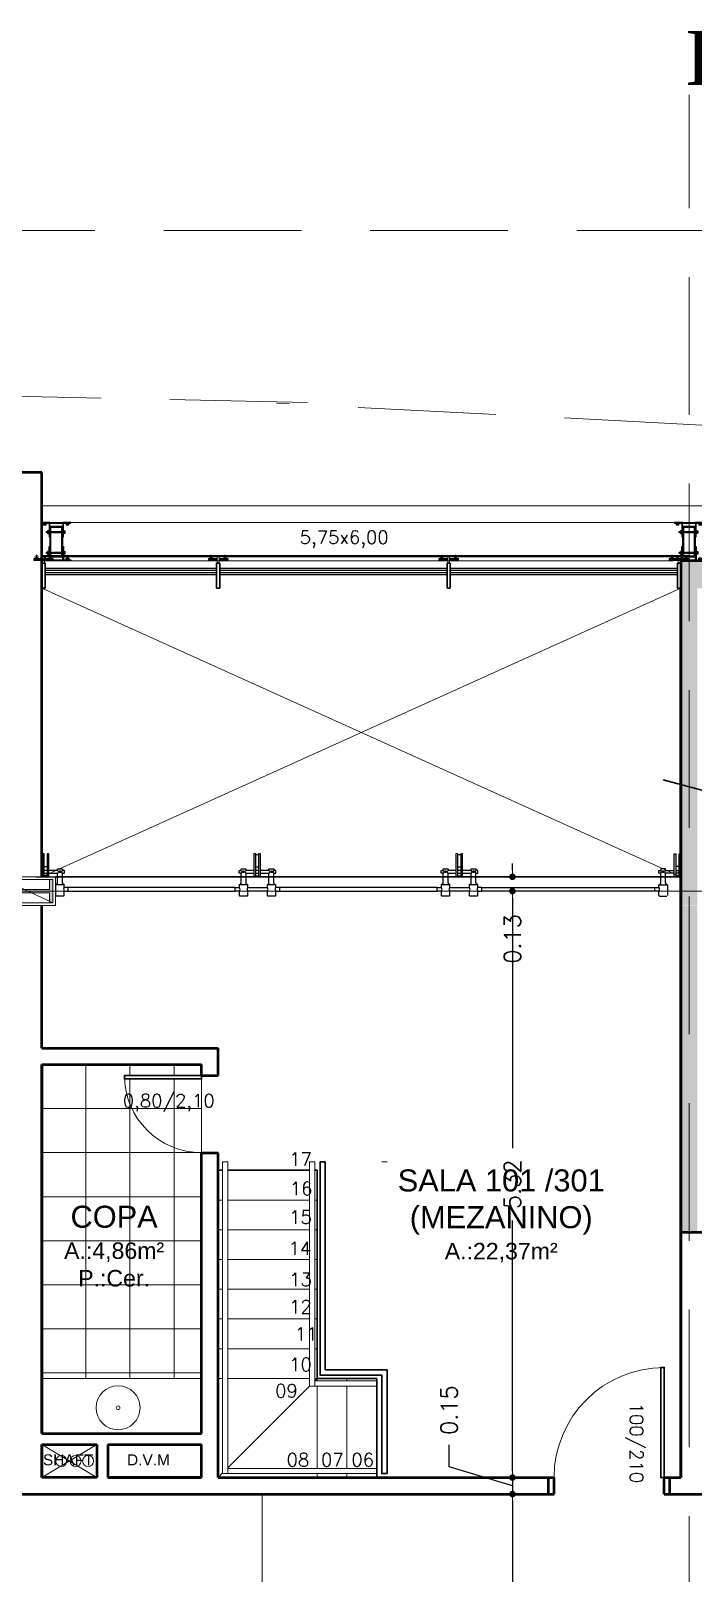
# Model space of a CAD drawing. Header units: millimetres. Extents: x 705 to 840, y 133 to 501.
# Drawn here: x 735.22 to 741.23, y 194.8 to 208.81 of the extents above; entities that cross this region are included whole.
import ezdxf

# ---------------------------------------------------------------- set-up
doc = ezdxf.new("R2010")
doc.units = ezdxf.units.MM
doc.header["$LTSCALE"] = 10
for name, pattern in [('ACAD_ISO03W100', [30, 12, -18]), ('BORDERX2', [3.5, 1, -0.5, 1, -0.5, 0, -0.5]), ('DASHDOT', [25.4, 12.7, -6.35, 0, -6.35]), ('DASHED2', [0.375, 0.25, -0.125])]:
    doc.linetypes.add(name, pattern=pattern)
doc.layers.get('0').update_dxf_attribs({"color": 90})
for name, color, linetype in [('ACCESORIO', 90, 'Continuous'), ('EJE', 5, 'ACAD_ISO03W100'), ('ESCALERA', 90, 'Continuous'), ('VIDRO', 140, 'Continuous')]:
    doc.layers.add(name, color=color, linetype=linetype)
for name, color, linetype, lineweight in [('CINZA', 252, 'Continuous', 13), ('cinza 03', 252, 'Continuous', 13), ('COTA', 90, 'Continuous', 9), ('HACHT', 90, 'Continuous', 9), ('HID', 16, 'Continuous', 20), ('linha estutura', 252, 'Continuous', 13), ('PAREDES', 50, 'Continuous', 50), ('PAREDES 2', 50, 'Continuous', 50), ('Pilares', 16, 'Continuous', 20), ('pn 02', 16, 'Continuous', 20), ('PN-01', 90, 'Continuous', 13), ('PN-03', 180, 'Continuous', 30), ('recuos', 16, 'Continuous', 20), ('texto', 16, 'Continuous', 20)]:
    doc.layers.add(name, color=color, linetype=linetype, lineweight=lineweight)
doc.styles.get("Standard").update_dxf_attribs({"font": 'simplex.shx'})
doc.dimstyles.new('1-100', dxfattribs={"dimtxt": 0.15, "dimasz": 0.06, "dimexe": 0.2, "dimexo": 0.1, "dimgap": 0.1, "dimtad": 0, "dimzin": 0, "dimdsep": 46, "dimtxsty": 'Standard', "dimblk": 'DOT', "dimcen": 0.09, "dimclrd": 90, "dimclre": 90, "dimclrt": 16, "dimadec": 0, "dimazin": 0, "dimtfac": 1, "dimtofl": 0, "dimtmove": 0, "dimatfit": 3, "dimldrblk": 'DOT', "dimfxl": 0, "dimtolj": 1, "dimtzin": 0, "dimarcsym": 0})

# ---------------------------------------------------------------- blocks, each defined once
blk = doc.blocks.new('peitoril1')
at = {"layer": 'EJE', "linetype": 'BORDERX2', "ltscale": 0.001}
for points in [[(0.017, -0.032), (-0.01, -0.032)], [(-0.01, -0.058), (0.017, -0.058)]]:
    blk.add_lwpolyline(points, dxfattribs=at)
for centre in [(-0.127, -0.046), (0.128, -0.046)]:
    blk.add_circle(centre, 0.00762, dxfattribs=at)
at = {"layer": 'ESCALERA'}
for p, q in [((-0.087, 0.129), (0.087, 0.129)), ((0.087, 0.098), (-0.087, 0.098))]:
    blk.add_line(p, q, dxfattribs=at)
for points in [[(-0.166, 0.17), (-0.16, 0.176)], [(-0.166, 0.17), (-0.166, 0.129)], [(-0.16, 0.176), (-0.135, 0.176)], [(-0.135, 0.176), (-0.093, 0.176)], [(-0.093, 0.176), (-0.087, 0.17)], [(-0.087, 0.129), (-0.087, 0.17)], [(0.087, 0.17), (0.093, 0.176)], [(0.087, 0.17), (0.087, 0.129)], [(0.093, 0.176), (0.119, 0.176)], [(0.119, 0.176), (0.161, 0.176)], [(0.161, 0.176), (0.167, 0.17)], [(0.167, 0.129), (0.167, 0.17)], [(-0.167, 0.129), (-0.202, 0.129), (-0.202, 0.098), (-0.167, 0.098)], [(-0.166, 0.099), (-0.166, 0.073), (-0.135, 0.073)], [(-0.166, 0.073), (-0.087, 0.073), (-0.087, 0.098)], [(-0.149, 0.059), (-0.149, -0.032)], [(-0.104, 0.059), (-0.104, -0.032)], [(0.104, 0), (-0.104, 0)], [(0.087, 0.073), (0.167, 0.073), (0.167, 0.098)], [(0.087, 0.098), (0.087, 0.073), (0.119, 0.073)], [(0.104, 0.059), (0.104, -0.032)], [(0.149, 0.059), (0.149, -0.032)], [(0.167, 0.129), (0.202, 0.129), (0.202, 0.098), (0.167, 0.098)], [(-0.149, -0.032), (-0.167, -0.032), (-0.167, -0.058), (-0.149, -0.058)], [(-0.104, -0.058), (-0.104, -0.071), (-0.149, -0.071), (-0.149, -0.058)], [(-0.026, -0.032), (-0.104, -0.032)], [(-0.104, -0.058), (-0.026, -0.058)], [(0.017, -0.008), (-0.01, -0.008)], [(0.017, -0.092), (-0.01, -0.092)], [(0.104, -0.032), (0.033, -0.032)], [(0.033, -0.058), (0.105, -0.058)], [(0.149, -0.058), (0.149, -0.071), (0.105, -0.071), (0.105, -0.058)], [(0.149, -0.032), (0.167, -0.032), (0.167, -0.058), (0.149, -0.058)], [(0.017, -0.202), (-0.01, -0.202)]]:
    blk.add_lwpolyline(points, dxfattribs=at)
for points in [[(-0.01, -0.21), (-0.01, 0), (-0.026, 0), (-0.026, -0.21)], [(0.033, -0.21), (0.033, 0), (0.017, 0), (0.017, -0.21)]]:
    blk.add_lwpolyline(points, close=True, dxfattribs=at)
for centre, radius, start, end in [((-0.177, 0.114), 0.0183, 303.7221, 56.3197), ((-0.172, 0.049), 0.0247, 22.7593, 77.2542), ((-0.081, 0.048), 0.0255, 102.7579, 156.0181), ((-0.077, 0.114), 0.0183, 123.6803, 236.2779), ((0.077, 0.114), 0.0183, 303.7221, 56.3197), ((0.082, 0.049), 0.0247, 22.7593, 77.2542), ((0.172, 0.048), 0.0255, 102.7579, 156.0181), ((0.177, 0.114), 0.0183, 123.6803, 236.2779), ((-0.155, -0.045), 0.0142, 296.1431, 64.1119), ((-0.098, -0.045), 0.0142, 115.274, 244.6765), ((0.098, -0.045), 0.0142, 296.1431, 64.1119), ((0.155, -0.045), 0.0142, 115.274, 244.6765)]:
    blk.add_arc(centre, radius, start, end, dxfattribs=at)
blk = doc.blocks.new('SPIDER')
at = {"layer": 'HACHT'}
blk.add_line((-0.289, -0.009), (-0.289, 0.009), dxfattribs=at)
at = {"layer": 'PN-01'}
for p, q in [((-0.264, 0.063), (-0.304, 0.063)), ((-0.293, 0.067), (-0.299, 0.07)), ((-0.294, 0.066), (-0.299, 0.069)), ((-0.264, 0.064), (-0.299, 0.064)), ((-0.264, 0.062), (-0.299, 0.062)), ((-0.294, 0.06), (-0.299, 0.058)), ((-0.293, 0.059), (-0.299, 0.056)), ((-0.264, 0.064), (-0.298, 0.064)), ((-0.289, 0.066), (-0.294, 0.066)), ((-0.289, 0.06), (-0.294, 0.06)), ((-0.289, 0.067), (-0.293, 0.067)), ((-0.289, 0.059), (-0.293, 0.059)), ((-0.283, 0.079), (-0.289, 0.079)), ((-0.283, 0.048), (-0.289, 0.048)), ((-0.228, 0.009), (-0.289, 0.009)), ((-0.279, 0.072), (-0.283, 0.079)), ((-0.279, 0.055), (-0.283, 0.048)), ((-0.27, 0.072), (-0.279, 0.072)), ((-0.27, 0.055), (-0.279, 0.055)), ((-0.264, 0.089), (-0.27, 0.089)), ((-0.27, 0.089), (-0.27, 0.009)), ((-0.264, 0.078), (-0.27, 0.078)), ((-0.264, 0.048), (-0.27, 0.048)), ((-0.264, 0.034), (-0.27, 0.034)), ((-0.264, 0.089), (-0.264, 0.009)), ((-0.258, 0.072), (-0.264, 0.076)), ((-0.258, 0.055), (-0.264, 0.051)), ((-0.262, 0.074), (-0.262, 0.052)), ((-0.261, 0.074), (-0.261, 0.053)), ((-0.26, 0.073), (-0.26, 0.053)), ((-0.258, 0.089), (-0.252, 0.089)), ((-0.258, 0.089), (-0.258, 0.08)), ((-0.258, 0.08), (-0.258, 0.047)), ((-0.258, 0.047), (-0.258, 0.009)), ((-0.258, 0.034), (-0.252, 0.034)), ((-0.252, 0.089), (-0.252, 0.009)), ((-0.264, -0.063), (-0.304, -0.063)), ((-0.293, -0.059), (-0.299, -0.056)), ((-0.294, -0.06), (-0.299, -0.058)), ((-0.264, -0.062), (-0.299, -0.062)), ((-0.264, -0.064), (-0.299, -0.064)), ((-0.294, -0.066), (-0.299, -0.069)), ((-0.293, -0.067), (-0.299, -0.07)), ((-0.264, -0.064), (-0.298, -0.064)), ((-0.289, -0.06), (-0.294, -0.06)), ((-0.289, -0.066), (-0.294, -0.066)), ((-0.289, -0.059), (-0.293, -0.059)), ((-0.289, -0.067), (-0.293, -0.067)), ((-0.228, -0.009), (-0.289, -0.009)), ((-0.283, -0.048), (-0.289, -0.048)), ((-0.283, -0.079), (-0.289, -0.079)), ((-0.279, -0.055), (-0.283, -0.048)), ((-0.279, -0.072), (-0.283, -0.079)), ((-0.27, -0.055), (-0.279, -0.055)), ((-0.27, -0.072), (-0.279, -0.072)), ((-0.27, -0.089), (-0.27, -0.009)), ((-0.264, -0.034), (-0.27, -0.034)), ((-0.264, -0.048), (-0.27, -0.048)), ((-0.264, -0.078), (-0.27, -0.078)), ((-0.264, -0.089), (-0.27, -0.089)), ((-0.264, -0.089), (-0.264, -0.009)), ((-0.258, -0.055), (-0.264, -0.051)), ((-0.258, -0.072), (-0.264, -0.076)), ((-0.262, -0.074), (-0.262, -0.052)), ((-0.261, -0.074), (-0.261, -0.053)), ((-0.26, -0.073), (-0.26, -0.053)), ((-0.258, -0.047), (-0.258, -0.009)), ((-0.258, -0.034), (-0.252, -0.034)), ((-0.258, -0.08), (-0.258, -0.047)), ((-0.258, -0.089), (-0.258, -0.08)), ((-0.258, -0.089), (-0.252, -0.089)), ((-0.252, -0.089), (-0.252, -0.009))]:
    blk.add_line(p, q, dxfattribs=at)
at = {"layer": 'PN-03'}
for p, q in [((-0.228, -0.015), (-0.228, 0.015)), ((0, 0.015), (-0.228, 0.015)), ((0, -0.015), (0, 0.015)), ((0, -0.015), (-0.228, -0.015))]:
    blk.add_line(p, q, dxfattribs=at)
blk = doc.blocks.new('BLO253')
blk.add_lwpolyline([(39.6, 2, -0.414214), (40.6, 1, 0.414214), (41.6, 0), (91.5, 0, 0.414214), (92.5, 1), (92.5, 4, 0.414214), (91.5, 5), (49.6, 5, -0.414214), (44.6, 10), (44.6, 89, 0.414214), (43.6, 90), (41.6, 90, 0.414214), (40.6, 89), (40.6, 6.5, -0.414214), (39.1, 5), (-39.1, 5, -0.414214), (-40.6, 6.5), (-40.6, 89, 0.414214), (-41.6, 90), (-43.6, 90, 0.414214), (-44.6, 89), (-44.6, 10, -0.414214), (-49.6, 5), (-91.5, 5, 0.414214), (-92.5, 4), (-92.5, 1, 0.414214), (-91.5, 0), (-41.6, 0, 0.414214), (-40.6, 1, -0.414214), (-39.6, 2)], format="xyb", close=True)
blk = doc.blocks.new('CAB-BUL')
for p, q in [((-6.4, 11), (6.2, 11)), ((-4.5, 1.5), (-3.7, 2)), ((-4, 2), (-4, 9)), ((4.5, 1.5), (3.7, 2)), ((4, 2), (4, 9))]:
    blk.add_line(p, q)
blk.add_lwpolyline([(-9, 1.5), (9, 1.5), (9, 0), (-9, 0)], close=True)
blk.add_lwpolyline([(8.5, 9, 0.888889), (4, 9, 0.50025), (-4, 9, 0.88987), (-8.5, 9), (-8.5, 2), (8.5, 2)], format="xyb", close=True)
blk = doc.blocks.new('TUERCA')
for p, q in [((-6.5, -1.6), (6.5, -1.6)), ((6.5, -9.6), (-6.5, -9.6)), ((-4.5, -10.7), (3.2, -9.6)), ((-4.5, -11.9), (4.5, -10.7)), ((-4.5, -13.2), (4.5, -11.9)), ((-4.5, -14.4), (4.5, -13.2)), ((-4.5, -15.7), (4.5, -14.4)), ((-4.3, -8.1), (-4.3, -3.1)), ((-3, -16.5), (4.5, -15.7)), ((4.3, -3.1), (4.3, -8.1))]:
    blk.add_line(p, q)
blk.add_lwpolyline([(-9, 0), (9, 0), (9, -1.5), (-9, -1.5)], close=True)
blk.add_lwpolyline([(-4.3, -8.1, -0.666895), (-8.8, -8.1), (-8.8, -3.1, -0.666895), (-4.3, -3.1, -0.349005), (4.3, -3.1, -0.666667), (8.8, -3.1), (8.8, -8.1, -0.666667), (4.3, -8.1, -0.349005)], format="xyb", close=True)
blk.add_lwpolyline([(-3.8, -9.6), (-3, -9.8), (-4.5, -10.7), (-3, -11.1), (-4.5, -11.9), (-3, -12.3), (-4.5, -13.2), (-3, -13.6), (-4.5, -14.4), (-3, -14.8), (-4.5, -15.7), (-3, -16.4), (3, -16.4), (4.5, -15.7), (3, -15.2), (4.5, -14.4), (3, -14), (4.5, -13.2), (3, -12.7), (4.5, -11.9), (3, -11.5), (4.5, -10.7), (3, -10.2), (4.2, -9.6)])
blk = doc.blocks.new('fixação madeira')
at = {"layer": 'ACCESORIO'}
for p, q in [((-0.052, -0.063), (-0.05, -0.076)), ((-0.05, -0.063), (-0.048, -0.076)), ((-0.048, -0.063), (-0.047, -0.076)), ((-0.047, -0.063), (-0.045, -0.076)), ((-0.045, -0.063), (-0.043, -0.076)), ((-0.043, -0.063), (-0.041, -0.076)), ((-0.041, -0.063), (-0.039, -0.076)), ((-0.039, -0.063), (-0.038, -0.076)), ((-0.038, -0.063), (-0.036, -0.076)), ((-0.036, -0.063), (-0.034, -0.076)), ((-0.034, -0.063), (-0.032, -0.076)), ((-0.032, -0.063), (-0.03, -0.076)), ((-0.03, -0.063), (-0.029, -0.076)), ((-0.029, -0.063), (-0.027, -0.076)), ((-0.027, -0.063), (-0.025, -0.076)), ((-0.025, -0.063), (-0.023, -0.076)), ((-0.023, -0.063), (-0.021, -0.076)), ((-0.021, -0.063), (-0.02, -0.076)), ((-0.02, -0.063), (-0.018, -0.076)), ((-0.018, -0.063), (-0.016, -0.076)), ((-0.016, -0.063), (-0.014, -0.076)), ((-0.014, -0.063), (-0.012, -0.076)), ((-0.012, -0.076), (-0.012, -0.063)), ((-0.052, -0.251), (-0.05, -0.264)), ((-0.05, -0.251), (-0.048, -0.264)), ((-0.048, -0.251), (-0.047, -0.264)), ((-0.047, -0.251), (-0.045, -0.264)), ((-0.045, -0.251), (-0.043, -0.264)), ((-0.043, -0.251), (-0.041, -0.264)), ((-0.041, -0.251), (-0.039, -0.264)), ((-0.039, -0.251), (-0.038, -0.264)), ((-0.038, -0.251), (-0.036, -0.264)), ((-0.036, -0.251), (-0.034, -0.264)), ((-0.034, -0.251), (-0.032, -0.264)), ((-0.032, -0.251), (-0.03, -0.264)), ((-0.03, -0.251), (-0.029, -0.264)), ((-0.029, -0.251), (-0.027, -0.264)), ((-0.027, -0.251), (-0.025, -0.264)), ((-0.025, -0.251), (-0.023, -0.264)), ((-0.023, -0.251), (-0.021, -0.264)), ((-0.021, -0.251), (-0.02, -0.264)), ((-0.02, -0.251), (-0.018, -0.264)), ((-0.018, -0.251), (-0.016, -0.264)), ((-0.016, -0.251), (-0.014, -0.264)), ((-0.014, -0.251), (-0.012, -0.264)), ((-0.012, -0.264), (-0.012, -0.251))]:
    blk.add_line(p, q, dxfattribs=at)
for points in [[(-0.06, -0.034), (0.057, -0.034), (0.057, -0.308), (-0.06, -0.308)], [(-0.052, -0.042), (0.049, -0.042), (0.049, -0.3), (-0.052, -0.3)]]:
    blk.add_lwpolyline(points, close=True, dxfattribs=at)
for points in [[(0.049, -0.063), (-0.014, -0.063), (-0.015, -0.066), (-0.016, -0.063), (-0.017, -0.066), (-0.018, -0.063), (-0.018, -0.066), (-0.02, -0.063), (-0.02, -0.066), (-0.021, -0.063), (-0.022, -0.066), (-0.023, -0.063), (-0.024, -0.066), (-0.025, -0.063), (-0.026, -0.066), (-0.027, -0.063), (-0.027, -0.066), (-0.029, -0.063), (-0.029, -0.066), (-0.03, -0.063), (-0.031, -0.066), (-0.032, -0.063), (-0.033, -0.066), (-0.034, -0.063), (-0.035, -0.066), (-0.036, -0.063), (-0.036, -0.066), (-0.038, -0.063), (-0.038, -0.066), (-0.039, -0.063), (-0.04, -0.066), (-0.041, -0.063), (-0.042, -0.066), (-0.043, -0.063), (-0.044, -0.066), (-0.045, -0.063), (-0.045, -0.066), (-0.047, -0.063), (-0.047, -0.066), (-0.048, -0.063), (-0.049, -0.066), (-0.05, -0.063), (-0.051, -0.066), (-0.052, -0.063)], [(-0.052, -0.076), (-0.051, -0.074), (-0.05, -0.076), (-0.05, -0.074), (-0.048, -0.076), (-0.048, -0.074), (-0.047, -0.076), (-0.046, -0.074), (-0.045, -0.076), (-0.044, -0.074), (-0.043, -0.076), (-0.042, -0.074), (-0.041, -0.076), (-0.041, -0.074), (-0.039, -0.076), (-0.039, -0.074), (-0.038, -0.076), (-0.037, -0.074), (-0.036, -0.076), (-0.035, -0.074), (-0.034, -0.076), (-0.033, -0.074), (-0.032, -0.076), (-0.032, -0.074), (-0.03, -0.076), (-0.03, -0.074), (-0.029, -0.076), (-0.028, -0.074), (-0.027, -0.076), (-0.026, -0.074), (-0.025, -0.076), (-0.024, -0.074), (-0.023, -0.076), (-0.023, -0.074), (-0.021, -0.076), (-0.021, -0.074), (-0.02, -0.076), (-0.019, -0.074), (-0.018, -0.076), (-0.017, -0.074), (-0.016, -0.076), (-0.015, -0.074), (-0.014, -0.076), (-0.014, -0.074), (-0.012, -0.076), (0.049, -0.076)], [(0.049, -0.251), (-0.014, -0.251), (-0.015, -0.253), (-0.016, -0.251), (-0.017, -0.253), (-0.018, -0.251), (-0.018, -0.253), (-0.02, -0.251), (-0.02, -0.253), (-0.021, -0.251), (-0.022, -0.253), (-0.023, -0.251), (-0.024, -0.253), (-0.025, -0.251), (-0.026, -0.253), (-0.027, -0.251), (-0.027, -0.253), (-0.029, -0.251), (-0.029, -0.253), (-0.03, -0.251), (-0.031, -0.253), (-0.032, -0.251), (-0.033, -0.253), (-0.034, -0.251), (-0.035, -0.253), (-0.036, -0.251), (-0.036, -0.253), (-0.038, -0.251), (-0.038, -0.253), (-0.039, -0.251), (-0.04, -0.253), (-0.041, -0.251), (-0.042, -0.253), (-0.043, -0.251), (-0.044, -0.253), (-0.045, -0.251), (-0.045, -0.253), (-0.047, -0.251), (-0.047, -0.253), (-0.048, -0.251), (-0.049, -0.253), (-0.05, -0.251), (-0.051, -0.253), (-0.052, -0.251)], [(-0.052, -0.264), (-0.051, -0.262), (-0.05, -0.264), (-0.05, -0.262), (-0.048, -0.264), (-0.048, -0.262), (-0.047, -0.264), (-0.046, -0.262), (-0.045, -0.264), (-0.044, -0.262), (-0.043, -0.264), (-0.042, -0.262), (-0.041, -0.264), (-0.041, -0.262), (-0.039, -0.264), (-0.039, -0.262), (-0.038, -0.264), (-0.037, -0.262), (-0.036, -0.264), (-0.035, -0.262), (-0.034, -0.264), (-0.033, -0.262), (-0.032, -0.264), (-0.032, -0.262), (-0.03, -0.264), (-0.03, -0.262), (-0.029, -0.264), (-0.028, -0.262), (-0.027, -0.264), (-0.026, -0.262), (-0.025, -0.264), (-0.024, -0.262), (-0.023, -0.264), (-0.023, -0.262), (-0.021, -0.264), (-0.021, -0.262), (-0.02, -0.264), (-0.019, -0.262), (-0.018, -0.264), (-0.017, -0.262), (-0.016, -0.264), (-0.015, -0.262), (-0.014, -0.264), (-0.014, -0.262), (-0.012, -0.264), (0.049, -0.264)]]:
    blk.add_lwpolyline(points, dxfattribs=at)
at = {"layer": 'ACCESORIO', "xscale": 0.001440000000002328, "yscale": 0.001440000000002328, "zscale": 0.00144, "rotation": 180}
blk.add_blockref('BLO253', (-0.001, 0.001), dxfattribs=at)
at = {"layer": 'ACCESORIO', "linetype": 'Continuous', "xscale": 0.001440000000002328, "yscale": 0.001440000000002328, "zscale": 0.00144}
for name, p, rotation in [('CAB-BUL', (-0.105, -0.006), 180), ('TUERCA', (-0.066, -0.07), 270), ('CAB-BUL', (0.063, -0.07), 270), ('CAB-BUL', (0.1, -0.006), 180), ('CAB-BUL', (0.063, -0.258), 270)]:
    blk.add_blockref(name, p, dxfattribs=dict(at, rotation=rotation))
at = {"layer": 'ACCESORIO', "xscale": -0.001440000000002328, "yscale": 0.001440000000002328, "zscale": 0.00144}
blk.add_blockref('BLO253', (-0.001, -0.345), dxfattribs=at)
at = {"layer": 'ACCESORIO', "color": 252, "linetype": 'Continuous', "xscale": 0.001440000000002328, "yscale": 0.001440000000002328, "zscale": 0.00144, "rotation": 270}
blk.add_blockref('TUERCA', (-0.066, -0.258), dxfattribs=at)
at = {"layer": 'ACCESORIO', "linetype": 'Continuous', "xscale": -0.001440000000002328, "yscale": 0.001440000000002328, "zscale": 0.00144}
for p in [(-0.105, -0.338), (0.1, -0.338)]:
    blk.add_blockref('CAB-BUL', p, dxfattribs=at)
blk = doc.blocks.new('_DOT')
at = {"color": 0, "linetype": 'ByBlock'}
blk.add_line((-0.5, 0), (-1, 0), dxfattribs=at)
at = {"color": 0, "linetype": 'ByBlock', "const_width": 0.5}
blk.add_lwpolyline([(-0.25, 0, 1), (0.25, 0, 1)], format="xyb", close=True, dxfattribs=at)
blk = doc.blocks.new('*D95')
at = {"layer": 'linha estutura', "color": 90, "lineweight": -2}
for p, q in [((739.588, 201.184), (739.588, 201.244)), ((739.548, 201.124), (739.388, 201.124)), ((739.548, 200.994), (739.388, 200.994)), ((739.588, 200.934), (739.588, 200.874))]:
    blk.add_line(p, q, dxfattribs=at)
at = {"layer": 'linha estutura', "color": 90, "lineweight": -2, "xscale": 0.06, "yscale": 0.06, "zscale": 0.06}
for p, rotation in [((739.588, 201.124), 270), ((739.588, 200.994), 90)]:
    blk.add_blockref('_DOT', p, dxfattribs=dict(at, rotation=rotation))
at = {"layer": 'linha estutura', "color": 16, "insert": (739.588, 200.56), "char_height": 0.15, "attachment_point": 5, "rotation": 90}
blk.add_mtext('\\A1;0.13', dxfattribs=at)
blk = doc.blocks.new('*D96')
at = {"layer": 'linha estutura', "color": 90, "lineweight": -2}
for p, q in [((739.548, 200.994), (739.388, 200.994)), ((739.588, 200.934), (739.588, 198.66)), ((739.588, 195.729), (739.588, 198.003)), ((739.488, 195.669), (739.388, 195.669))]:
    blk.add_line(p, q, dxfattribs=at)
at = {"layer": 'linha estutura', "color": 90, "lineweight": -2, "xscale": 0.06, "yscale": 0.06, "zscale": 0.06}
for p, rotation in [((739.588, 200.994), 90), ((739.588, 195.669), 270)]:
    blk.add_blockref('_DOT', p, dxfattribs=dict(at, rotation=rotation))
at = {"layer": 'linha estutura', "color": 16, "insert": (739.588, 198.332), "char_height": 0.15, "attachment_point": 5, "rotation": 90}
blk.add_mtext('\\A1;5.32', dxfattribs=at)
blk = doc.blocks.new('*D97')
at = {"layer": 'linha estutura', "color": 90, "lineweight": -2}
for p, q in [((739.013, 195.767), (739.013, 195.967)), ((739.588, 195.729), (739.588, 195.789)), ((739.588, 195.594), (739.013, 195.767)), ((739.488, 195.669), (739.388, 195.669)), ((739.588, 195.669), (739.588, 195.519)), ((739.488, 195.519), (739.388, 195.519)), ((739.588, 195.459), (739.588, 195.399))]:
    blk.add_line(p, q, dxfattribs=at)
at = {"layer": 'linha estutura', "color": 90, "lineweight": -2, "xscale": 0.06, "yscale": 0.06, "zscale": 0.06}
for p, rotation in [((739.588, 195.669), 270), ((739.588, 195.519), 90)]:
    blk.add_blockref('_DOT', p, dxfattribs=dict(at, rotation=rotation))
at = {"layer": 'linha estutura', "color": 16, "insert": (739.013, 196.281), "char_height": 0.15, "attachment_point": 5, "rotation": 90}
blk.add_mtext('\\A1;0.15', dxfattribs=at)
blk = doc.blocks.new('*D98')
at = {"layer": 'linha estutura', "color": 90, "lineweight": -2}
for p, q in [((739.488, 195.519), (739.388, 195.519)), ((739.588, 195.459), (739.588, 194.598)), ((739.588, 193.079), (739.588, 193.941)), ((739.488, 193.019), (739.388, 193.019))]:
    blk.add_line(p, q, dxfattribs=at)
at = {"layer": 'linha estutura', "color": 90, "lineweight": -2, "xscale": 0.06, "yscale": 0.06, "zscale": 0.06}
for p, rotation in [((739.588, 195.519), 90), ((739.588, 193.019), 270)]:
    blk.add_blockref('_DOT', p, dxfattribs=dict(at, rotation=rotation))
at = {"layer": 'linha estutura', "color": 16, "insert": (739.588, 194.269), "char_height": 0.15, "attachment_point": 5, "rotation": 90}
blk.add_mtext('\\A1;2.50', dxfattribs=at)

msp = doc.modelspace()

# ---------------------------------------------------------------- hatches: boundary and pattern name
at = {"layer": 'cinza 03'}
h = msp.add_hatch(color=256, dxfattribs=at)
h.paths.add_polyline_path([(741.266, 200.864), (741.191, 200.864), (741.191, 197.894), (741.266, 197.894)])
h.paths.add_polyline_path([(741.191, 200.864), (741.116, 200.864), (741.116, 197.894), (741.191, 197.894)])
h.paths.add_polyline_path([(741.191, 203.744), (741.116, 203.744), (741.116, 201.124), (741.191, 201.124)])
h.paths.add_polyline_path([(741.266, 202.235), (741.266, 203.744), (741.191, 203.744), (741.191, 201.124), (741.266, 201.124)])
h.paths.add_polyline_path([(743.766, 203.994), (741.191, 203.994), (741.191, 203.744), (743.766, 203.744)])
h.paths.add_polyline_path([(741.191, 203.994), (741.116, 203.994), (741.116, 203.744), (741.191, 203.744)])
h.paths.add_polyline_path([(755.916, 203.894), (753.316, 203.894), (753.316, 203.744), (755.766, 203.744), (755.766, 202.035), (755.766, 200.994), (755.916, 200.994)])
h.paths.add_polyline_path([(755.916, 200.994), (755.766, 200.994), (755.766, 197.894), (755.916, 197.894)])
at = {"layer": 'cinza 03', "linetype": 'DASHDOT'}
h = msp.add_hatch(color=256, dxfattribs=at)
h.paths.add_polyline_path([(741.191, 201.124), (741.116, 201.124), (741.116, 200.994), (741.191, 200.994)])
h.paths.add_polyline_path([(741.266, 201.124), (741.191, 201.124), (741.191, 200.994), (741.266, 200.994)])
h.paths.add_polyline_path([(741.266, 200.994), (741.191, 200.994), (741.191, 200.868), (741.266, 200.868)])
h.paths.add_polyline_path([(741.191, 200.994), (741.116, 200.994), (741.116, 200.868), (741.191, 200.868)])
at = {"layer": 'cinza 03'}
h = msp.add_hatch(dxfattribs=at)
h.set_pattern_fill('_USER', color=256, scale=0.4, style=0, double=1, pattern_type=0)
h.set_pattern_definition([(180, (735.3159, 199.41928), (0, -0.4), []), (270, (735.3159, 199.41928), (0.4, -2e-17), [])])
h.paths.add_polyline_path([(735.316, 196.569), (736.766, 196.569), (736.766, 198.619, -0.401712), (736.067, 199.289), (736.066, 199.289), (736.066, 199.319), (736.766, 199.319), (736.766, 199.419), (735.316, 199.419)])
h.paths.add_polyline_path([(736.766, 198.619), (736.766, 199.289), (736.067, 199.289, 0.401712)], flags=16)
h.paths.add_polyline_path([(735.469, 198.278), (736.474, 198.278), (736.474, 197.352), (735.469, 197.352)], flags=24)
h.paths.add_polyline_path([(736.006, 198.945), (736.966, 198.945), (736.966, 199.22), (736.006, 199.22)], flags=9)
at = {"layer": 'Pilares'}
msp.add_hatch(color=256, dxfattribs=at).paths.add_polyline_path([(734.966, 201.099), (734.966, 200.889), (734.996, 200.889), (734.996, 200.979), (735.386, 200.979), (735.386, 200.889), (735.416, 200.889), (735.416, 201.099), (735.386, 201.099), (735.386, 201.009), (734.996, 201.009), (734.996, 201.099)])

# ---------------------------------------------------------------- linework, layer by layer
at = {"layer": 'CINZA'}
for p, q in [((736.902, 203.921), (735.346, 203.921)), ((736.902, 203.906), (735.346, 203.906)), ((738.994, 203.921), (736.932, 203.921)), ((738.994, 203.906), (736.932, 203.906)), ((741.086, 203.921), (739.024, 203.921)), ((741.086, 203.906), (739.024, 203.906)), ((736.902, 203.888), (735.346, 203.888)), ((736.902, 203.873), (735.346, 203.873)), ((738.994, 203.888), (736.932, 203.888)), ((738.994, 203.873), (736.932, 203.873)), ((741.086, 203.888), (739.024, 203.888)), ((741.086, 203.873), (739.024, 203.873))]:
    msp.add_line(p, q, dxfattribs=at)
at = {"layer": 'cinza 03'}
for p, q in [((736.766, 199.319), (736.766, 198.619)), ((735.316, 195.969), (735.816, 195.669)), ((735.816, 195.969), (735.316, 195.669)), ((737.317, 195.519), (737.317, 193.019))]:
    msp.add_line(p, q, dxfattribs=at)
msp.add_lwpolyline([(738.402, 198.535), (738.45, 198.535)], dxfattribs=at)
for centre in [(735.492, 195.819), (735.622, 195.819), (735.736, 195.819)]:
    msp.add_circle(centre, 0.05, dxfattribs=at)
for centre, radius, start, end in [((736.766, 199.319), 0.7, 180, 270), ((740.966, 195.669), 1, 90, 180)]:
    msp.add_arc(centre, radius, start, end, dxfattribs=at)
at = {"layer": 'EJE', "linetype": 'BORDERX2', "ltscale": 0.001}
for points in [[(735.364, 201.182), (735.337, 201.182)], [(735.337, 201.157), (735.364, 201.157)], [(741.072, 201.182), (741.1, 201.182)], [(741.1, 201.157), (741.072, 201.157)]]:
    msp.add_lwpolyline(points, dxfattribs=at)
for centre in [(735.481, 201.17), (740.955, 201.17)]:
    msp.add_circle(centre, 0.00762, dxfattribs=at)
at = {"layer": 'ESCALERA'}
for p, q in [((737.072, 201.026), (735.556, 201.026)), ((735.556, 200.995), (737.072, 200.995)), ((738.905, 201.026), (737.476, 201.026)), ((737.476, 200.995), (738.905, 200.995)), ((739.31, 201.026), (740.88, 201.026)), ((740.88, 200.995), (739.31, 200.995))]:
    msp.add_line(p, q, dxfattribs=at)
for points in [[(735.321, 201.334), (735.321, 201.124), (735.337, 201.124), (735.337, 201.334)], [(735.364, 201.334), (735.364, 201.124), (735.38, 201.124), (735.38, 201.334)], [(741.072, 201.334), (741.072, 201.124), (741.056, 201.124), (741.056, 201.334)], [(741.116, 201.334), (741.116, 201.124), (741.1, 201.124), (741.1, 201.334)]]:
    msp.add_lwpolyline(points, close=True, dxfattribs=at)
for points in [[(735.261, 201.124), (735.459, 201.124)], [(735.337, 201.217), (735.364, 201.217)], [(735.337, 201.132), (735.364, 201.132)], [(735.459, 201.182), (735.38, 201.182)], [(735.38, 201.157), (735.459, 201.157)], [(735.459, 201.182), (735.459, 201.195), (735.503, 201.195), (735.503, 201.182)], [(735.459, 201.065), (735.459, 201.157)], [(735.503, 201.157), (735.521, 201.157), (735.521, 201.182), (735.503, 201.182)], [(735.503, 201.065), (735.503, 201.157)], [(740.934, 201.157), (740.916, 201.157), (740.916, 201.182), (740.934, 201.182)], [(740.978, 201.182), (740.978, 201.195), (740.934, 201.195), (740.934, 201.182)], [(740.934, 201.065), (740.934, 201.157)], [(740.978, 201.182), (741.056, 201.182)], [(740.978, 201.065), (740.978, 201.157)], [(741.056, 201.157), (740.978, 201.157)], [(741.1, 201.217), (741.072, 201.217)], [(741.1, 201.132), (741.072, 201.132)], [(735.52, 201.051), (735.441, 201.051)], [(735.441, 201.051), (735.441, 200.954)], [(735.52, 201.026), (735.52, 201.051), (735.489, 201.051)], [(735.52, 200.954), (735.52, 200.996)], [(735.521, 200.995), (735.556, 200.995), (735.556, 201.026), (735.521, 201.026)], [(740.916, 200.995), (740.88, 200.995), (740.88, 201.026), (740.916, 201.026)], [(740.916, 201.051), (740.996, 201.051)], [(740.916, 201.026), (740.916, 201.051), (740.948, 201.051)], [(740.916, 200.954), (740.916, 200.996)], [(740.996, 201.051), (740.996, 200.954)], [(735.489, 200.948), (735.447, 200.948)], [(735.514, 200.948), (735.489, 200.948)], [(735.52, 200.954), (735.514, 200.948)], [(740.916, 200.954), (740.922, 200.948)], [(740.922, 200.948), (740.948, 200.948)], [(740.948, 200.948), (740.99, 200.948)]]:
    msp.add_lwpolyline(points, dxfattribs=at)
for centre, radius, start, end in [((735.452, 201.169), 0.0142, 295.274, 64.6765), ((735.509, 201.169), 0.0142, 116.1431, 244.1119), ((740.927, 201.169), 0.0142, 295.8881, 63.8569), ((740.984, 201.169), 0.0142, 115.3235, 244.726), ((735.435, 201.076), 0.0255, 282.7579, 336.0181), ((735.526, 201.075), 0.0247, 202.7593, 257.2542), ((735.531, 201.011), 0.0183, 123.7221, 236.3197), ((740.911, 201.075), 0.0247, 282.7458, 337.2407), ((740.906, 201.011), 0.0183, 303.6803, 56.2779), ((741.001, 201.076), 0.0255, 203.9819, 257.2421)]:
    msp.add_arc(centre, radius, start, end, dxfattribs=at)
at = {"layer": 'HACHT'}
for p, q in [((736.902, 203.927), (735.346, 203.927)), ((738.994, 203.927), (736.932, 203.927)), ((741.086, 203.927), (739.024, 203.927)), ((736.902, 203.867), (735.346, 203.867)), ((738.994, 203.867), (736.932, 203.867)), ((741.086, 203.867), (739.024, 203.867))]:
    msp.add_line(p, q, dxfattribs=at)
at = {"layer": 'HID'}
msp.add_line((735.316, 196.569), (736.766, 196.569), dxfattribs=at)
for radius in [0.2, 0.0172]:
    msp.add_circle((736.008, 196.303), radius, dxfattribs=at)
at = {"layer": 'linha estutura', "linetype": 'DASHED2', "ltscale": 0.5}
for p, q in [((741.191, 179.07), (741.191, 208.223)), ((723.297, 206.994), (767.656, 206.994)), ((723.297, 200.994), (767.656, 200.994))]:
    msp.add_line(p, q, dxfattribs=at)
at = {"layer": 'PAREDES'}
for p, q in [((741.316, 197.894), (741.116, 197.894)), ((739.916, 195.519), (739.916, 195.669)), ((739.966, 195.519), (739.966, 195.669)), ((740.966, 195.519), (740.966, 195.669)), ((741.016, 195.519), (741.016, 195.669))]:
    msp.add_line(p, q, dxfattribs=at)
at = {"layer": 'PAREDES 2'}
for p, q in [((735.316, 204.794), (729.191, 204.794)), ((735.316, 203.744), (735.316, 204.794)), ((741.116, 203.994), (741.116, 195.669)), ((735.316, 201.124), (735.316, 203.744)), ((741.116, 195.669), (741.116, 203.744)), ((735.316, 199.569), (735.316, 200.864)), ((735.316, 199.569), (736.916, 199.569)), ((736.916, 199.419), (736.916, 199.569)), ((735.316, 199.419), (736.766, 199.419)), ((735.316, 199.419), (735.316, 196.069)), ((735.316, 199.419), (735.316, 196.069)), ((735.316, 196.069), (735.316, 199.419)), ((736.766, 199.319), (736.766, 199.419)), ((736.766, 199.319), (736.916, 199.319)), ((736.916, 199.319), (736.916, 199.419)), ((736.766, 196.069), (736.766, 198.619)), ((736.766, 198.619), (736.916, 198.619)), ((736.916, 195.669), (736.916, 198.619)), ((735.316, 196.069), (736.766, 196.069)), ((735.316, 195.669), (735.316, 195.969)), ((735.316, 195.969), (735.816, 195.969)), ((735.316, 195.969), (735.316, 195.669)), ((735.316, 195.969), (735.316, 195.669)), ((735.816, 195.969), (735.816, 195.669)), ((735.916, 195.969), (735.916, 195.669)), ((735.916, 195.969), (736.766, 195.969)), ((736.766, 195.669), (736.766, 195.969)), ((735.816, 195.669), (735.316, 195.669)), ((735.916, 195.669), (736.766, 195.669)), ((735.916, 195.669), (736.466, 195.669)), ((736.766, 195.669), (735.916, 195.669)), ((735.916, 195.669), (736.766, 195.669)), ((736.766, 195.669), (735.916, 195.669)), ((736.916, 195.669), (739.966, 195.669)), ((740.966, 195.669), (741.116, 195.669)), ((733.316, 195.519), (739.916, 195.519)), ((739.916, 195.519), (739.966, 195.519)), ((740.966, 195.519), (747.266, 195.519))]:
    msp.add_line(p, q, dxfattribs=at)
msp.add_lwpolyline([(747.266, 203.994), (741.116, 203.994)], dxfattribs=at)
at = {"layer": 'Pilares'}
for p, q in [((734.941, 201.124), (735.441, 201.124)), ((735.441, 201.124), (735.441, 200.864)), ((734.966, 201.099), (735.416, 201.099)), ((735.416, 200.889), (734.966, 201.099)), ((734.941, 200.864), (735.441, 200.864)), ((734.966, 200.889), (735.416, 200.889))]:
    msp.add_line(p, q, dxfattribs=at)
at = {"layer": 'Pilares', "linetype": 'Continuous'}
for p, q in [((734.996, 201.009), (735.386, 201.009)), ((734.996, 200.979), (735.386, 200.979)), ((735.386, 201.009), (735.386, 201.099)), ((735.386, 200.889), (735.386, 200.979))]:
    msp.add_line(p, q, dxfattribs=at)
msp.add_lwpolyline([(735.386, 200.889), (735.416, 200.889), (735.416, 201.099), (735.386, 201.099)], dxfattribs=at)
at = {"layer": 'pn 02'}
for p, q in [((741.473, 204.491), (735.316, 204.491)), ((741.323, 204.341), (735.316, 204.341))]:
    msp.add_line(p, q, dxfattribs=at)
at = {"layer": 'PN-01'}
for p, q in [((741.045, 203.994), (735.316, 203.994)), ((736.957, 198.189), (736.916, 198.189)), ((737.746, 198.189), (737.005, 198.189)), ((737.816, 198.189), (737.794, 198.189)), ((736.957, 197.919), (736.916, 197.919)), ((737.746, 197.919), (737.005, 197.919)), ((737.816, 197.919), (737.794, 197.919)), ((736.957, 197.649), (736.916, 197.649)), ((737.746, 197.649), (737.005, 197.649)), ((737.816, 197.649), (737.794, 197.649)), ((736.957, 197.379), (736.916, 197.379)), ((737.746, 197.379), (737.005, 197.379)), ((737.816, 197.379), (737.794, 197.379)), ((736.957, 197.109), (736.916, 197.109)), ((737.746, 197.109), (737.005, 197.109)), ((737.816, 197.109), (737.794, 197.109)), ((736.957, 196.839), (736.916, 196.839)), ((737.746, 196.839), (737.005, 196.839)), ((737.816, 196.839), (737.794, 196.839)), ((736.957, 196.569), (736.916, 196.569)), ((737.746, 196.569), (737.005, 196.569)), ((737.746, 196.5), (737.005, 195.758)), ((737.816, 196.569), (737.794, 196.569)), ((737.816, 196.569), (737.794, 196.547)), ((737.816, 196.569), (737.816, 196.547)), ((737.816, 196.5), (737.816, 195.752)), ((738.086, 196.569), (738.086, 196.547)), ((738.086, 196.5), (738.086, 195.752)), ((736.957, 195.711), (736.916, 195.669)), ((737.816, 195.705), (737.816, 195.669)), ((738.086, 195.705), (738.086, 195.669))]:
    msp.add_line(p, q, dxfattribs=at)
for points in [[(741.116, 201.124), (735.316, 203.744)], [(735.316, 201.124), (741.116, 203.744)], [(737.746, 196.5), (737.746, 198.535), (737.794, 198.535), (737.794, 196.5)], [(738.356, 196.5), (737.746, 196.5), (737.746, 196.547)], [(737.794, 196.547), (738.355, 196.547)], [(738.356, 195.705), (736.957, 195.705), (736.957, 195.752)], [(737.005, 195.752), (738.356, 195.752)]]:
    msp.add_lwpolyline(points, dxfattribs=at)
msp.add_lwpolyline([(736.957, 198.535), (737.005, 198.535), (737.005, 195.705), (736.957, 195.705)], close=True, dxfattribs=at)
at = {"layer": 'PN-03', "ltscale": 0.1}
for p, q in [((735.441, 201.124), (741.116, 201.124)), ((736.957, 198.459), (736.916, 198.459)), ((737.746, 198.459), (737.005, 198.459)), ((737.816, 198.459), (737.794, 198.459)), ((737.816, 196.569), (737.816, 198.459)), ((738.356, 196.569), (737.816, 196.569)), ((738.356, 196.569), (738.356, 195.669))]:
    msp.add_line(p, q, dxfattribs=at)
at = {"layer": 'PN-03'}
msp.add_lwpolyline([(740.955, 202.004), (741.897, 201.752), (741.704, 201.431), (742.149, 201.913), (742.053, 201.643), (742.566, 201.464)], dxfattribs=at)
for points in [[(736.766, 199.319), (736.066, 199.319), (736.066, 199.289), (736.766, 199.289)], [(740.966, 195.669), (740.936, 195.669), (740.936, 196.669), (740.966, 196.669)]]:
    msp.add_lwpolyline(points, close=True, dxfattribs=at)
at = {"layer": 'PN-03', "ltscale": 0.1}
for points in [[(737.841, 196.599), (737.841, 198.535), (737.889, 198.535), (737.889, 196.647)], [(738.402, 196.599), (737.841, 196.599), (737.841, 196.647)], [(737.889, 196.647), (738.45, 196.647)], [(738.45, 196.647), (738.45, 195.705), (738.402, 195.705), (738.402, 196.599)]]:
    msp.add_lwpolyline(points, dxfattribs=at)
at = {"layer": 'recuos', "linetype": 'DASHED2', "ltscale": 0.5}
for p, q in [((737.728, 205.431), (713.501, 205.953)), ((786.249, 202.908), (737.445, 205.425))]:
    msp.add_line(p, q, dxfattribs=at)
at = {"layer": 'VIDRO'}
for p, q in [((735.316, 204.043), (741.191, 204.043)), ((735.316, 204.033), (741.191, 204.033))]:
    msp.add_line(p, q, dxfattribs=at)

# ---------------------------------------------------------------- block references
at = {"layer": 'cinza 03', "xscale": -1, "rotation": 180}
for p in [(735.448, 203.996), (741.192, 203.996)]:
    msp.add_blockref('fixação madeira', p, dxfattribs=at)
at = {"layer": 'cinza 03', "rotation": 270}
for p in [(735.331, 203.744), (736.917, 203.744), (739.009, 203.744), (741.101, 203.744)]:
    msp.add_blockref('SPIDER', p, dxfattribs=at)
at = {"layer": 'ESCALERA', "rotation": 180}
for p in [(737.274, 201.124), (739.108, 201.124)]:
    msp.add_blockref('peitoril1', p, dxfattribs=at)

# ---------------------------------------------------------------- texts
at = {"layer": 'COTA'}
for s, insert, char_height, width, attachment_point in [('{\\fArial|b0|i0|c0|p34;SALA 101 /301 (MEZANINO)\\P\\H0.75x;A.:22,37m²}', (739.486, 198.467), 0.2, 2.812, 2), ('{\\fArial|b0|i0|c0|p34;COPA\\P\\H0.75x;A.:4,86m²\\PP.:Cer.}', (735.972, 197.402), 0.2, 1.3, 8), ('{\\fArial|b0|i0|c0|p34;SHAFT}', (735.555, 195.88), 0.1, 0.45505, 2), ('{\\fArial|b0|i0|c0|p34;D.V.M}', (736.284, 195.88), 0.1, 0.51916, 2)]:
    msp.add_mtext(s, dxfattribs=dict(at, insert=insert, char_height=char_height, width=width, attachment_point=attachment_point))
at = {"layer": 'pn 02', "ltscale": 0.05, "insert": (741.159, 208.313), "char_height": 0.49, "width": 3.68578, "attachment_point": 7}
msp.add_mtext('{\\fTimes New Roman|b0|i0|c0|p18;B}', dxfattribs=at)
at = {"layer": 'texto'}
for s, p in [('5,75x6,00', (737.657, 204.147)), ('0,80/2,10', (736.052, 199.031)), ('17', (737.561, 198.501)), ('16', (737.567, 198.233)), ('15', (737.561, 197.974)), ('14', (737.555, 197.691)), ('13', (737.561, 197.408)), ('12', (737.561, 197.16)), ('11', (737.612, 196.913)), ('10', (737.561, 196.636)), ('09', (737.434, 196.397)), ('08', (737.538, 195.771)), ('07', (737.85, 195.771)), ('06', (738.126, 195.771))]:
    msp.add_text(s, height=0.12, dxfattribs=at).set_placement(p)
msp.add_text('100/210', height=0.12, rotation=270, dxfattribs=at).set_placement((740.655, 196.349))

# ---------------------------------------------------------------- dimensions: what is measured, and where the dimension line sits
at = {"layer": 'linha estutura'}
dim = msp.add_linear_dim(base=(739.588, 200.994), p1=(739.648, 201.124), p2=(739.648, 200.994), angle=90, dimstyle='1-100', dxfattribs=at)
dim.commit()
dim.dimension.update_dxf_attribs({"geometry": '*D95', "text_midpoint": (739.588, 200.56)})
for base, p1, p2, picture, middle in [((739.587584508, 195.669278116), (739.648120849, 200.994278116), (739.587584508, 195.669278116), '*D96', (739.587584508, 198.331778116)), ((739.588, 195.519), (739.588, 195.669), (739.588, 195.519), '*D97', (739.013, 196.067)), ((739.588, 193.019), (739.588, 195.519), (739.588, 193.019), '*D98', (739.588, 194.269))]:
    dim = msp.add_linear_dim(base=base, p1=p1, p2=p2, angle=90, dimstyle='1-100', override={"dimtmove": 1}, dxfattribs=at)
    dim.commit()
    dim.dimension.update_dxf_attribs({"geometry": picture, "text_midpoint": middle})

doc.saveas('drawing.dxf')
